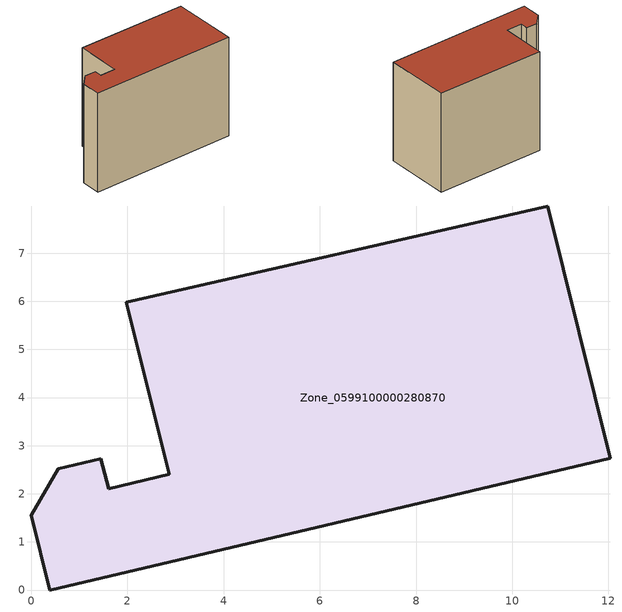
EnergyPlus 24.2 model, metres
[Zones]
Zone_0599100000280870
 floor ground (C_G): 0.39,0 0,1.55 0.56,2.52 1.45,2.73 1.61,2.1 2.87,2.41 1.98,5.98 10.73,7.98 12.04,2.74 z0
 wall outside (C_F): 1.98,5.98 2.87,2.41 1.61,2.1 1.45,2.73 0.56,2.52 0,1.55 0.39,0 12.04,2.74 10.73,7.98 1.98,5.98 z0:8.36
 roof outside (C_R): 0.39,0 12.04,2.74 10.73,7.98 1.98,5.98 2.87,2.41 1.61,2.1 1.45,2.73 0.56,2.52 0,1.55 z8.36
[BUILDING]
Pand.0599100000280870: North Axis=0; Terrain=City; Loads Convergence Tolerance Value=0.04; Temperature Convergence Tolerance Value=0.4; Solar Distribution=FullExterior; Maximum Number of Warmup Days=25; Minimum Number of Warmup Days=1
[Site:Location]
Rotterdam.The.Hague.AP_ZH_NLD Design_Conditions: Latitude=51.96; Longitude=4.45; Time Zone=1; Elevation=-4.5
[SITE:GROUNDTEMPERATURE:BUILDINGSURFACE]
18, 18, 18, 18, 18, 18, 18, 18, 18, 18, 18, 18
[MATERIAL] Thermal Absorptance=0.9; Solar Absorptance=0.7; Visible Absorptance=0.7
Name | Roughness | Thickness | Conductivity | Density | Specific Heat
G.TC.1975-1991 | MediumSmooth | 0.15 | 0.288461 | 540 | 1210
F.TC.1975-1991 | Rough | 0.3 | 0.230769 | 1920 | 840
R.TC.1975-1991 | MediumRough | 0.2 | 0.153846 | 1500 | 1000
[CONSTRUCTION]
C_G: G.TC.1975-1991
C_F: F.TC.1975-1991
C_R: R.TC.1975-1991
[ZONE]
Zone_0599100000280870: Type=1; Multiplier=1; Ceiling Height=Autocalculate; Volume=Autocalculate; Floor Area=autocalculate; Part of Total Floor Area=Yes
[ZONEINFILTRATION:DESIGNFLOWRATE]
Infil_Zone_0599100000280870: Zone or ZoneList or Space or SpaceList=Zone_0599100000280870; Schedule=AlwaysOn; Design Flow Rate Calculation Method=Flow/Area; Flow Rate per Floor Area=0.003; Constant Term Coefficient=1; Temperature Term Coefficient=0; Velocity Term Coefficient=0; Velocity Squared Term Coefficient=0
[HVACTEMPLATE:ZONE:IDEALLOADSAIRSYSTEM]
Zone_0599100000280870: Maximum Heating Supply Air Temperature=50; Minimum Cooling Supply Air Temperature=13; Maximum Heating Supply Air Humidity Ratio=0.0156; Minimum Cooling Supply Air Humidity Ratio=0.0077; Heating Limit=NoLimit; Cooling Limit=NoLimit; Dehumidification Control Type=ConstantSensibleHeatRatio; Cooling Sensible Heat Ratio=0.7; Dehumidification Setpoint=60; Humidification Control Type=None; Humidification Setpoint=30; Outdoor Air Method=None; Outdoor Air Flow Rate per Person=0.00944; Outdoor Air Flow Rate per Zone Floor Area=0; Outdoor Air Flow Rate per Zone=0; Demand Controlled Ventilation Type=None; Outdoor Air Economizer Type=NoEconomizer; Heat Recovery Type=None; Sensible Heat Recovery Effectiveness=0.7; Latent Heat Recovery Effectiveness=0.65
[ZONECONTROL:THERMOSTAT]
ThermostatControl_Zone_0599100000280870: Zone or ZoneList=Zone_0599100000280870; Control Type Schedule=DualSetpointControlType; Control 1=Thermostat_Zone_0599100000280870; Temperature Difference Between Cutout And Setpoint=0
[THERMOSTATSETPOINT:DUALSETPOINT]
Thermostat_Zone_0599100000280870: Heating Setpoint Temperature Schedule=HeatingSetpoint_Zone_0599100000280870; Cooling Setpoint Temperature Schedule=CoolingSetpoint_Zone_0599100000280870
[SCHEDULE:COMPACT]
HeatingSetpoint_Zone_0599100000280870: Through: 12/31, For: AllDays, Until: 24:00, 21
CoolingSetpoint_Zone_0599100000280870: Through: 12/31, For: AllDays, Until: 24:00, 24
DualSetpointControlType: Through: 12/31, For: AllDays, Until: 24:00, 4
AlwaysOn: Through: 12/31, For: AllDays, Until: 24:00, 1
